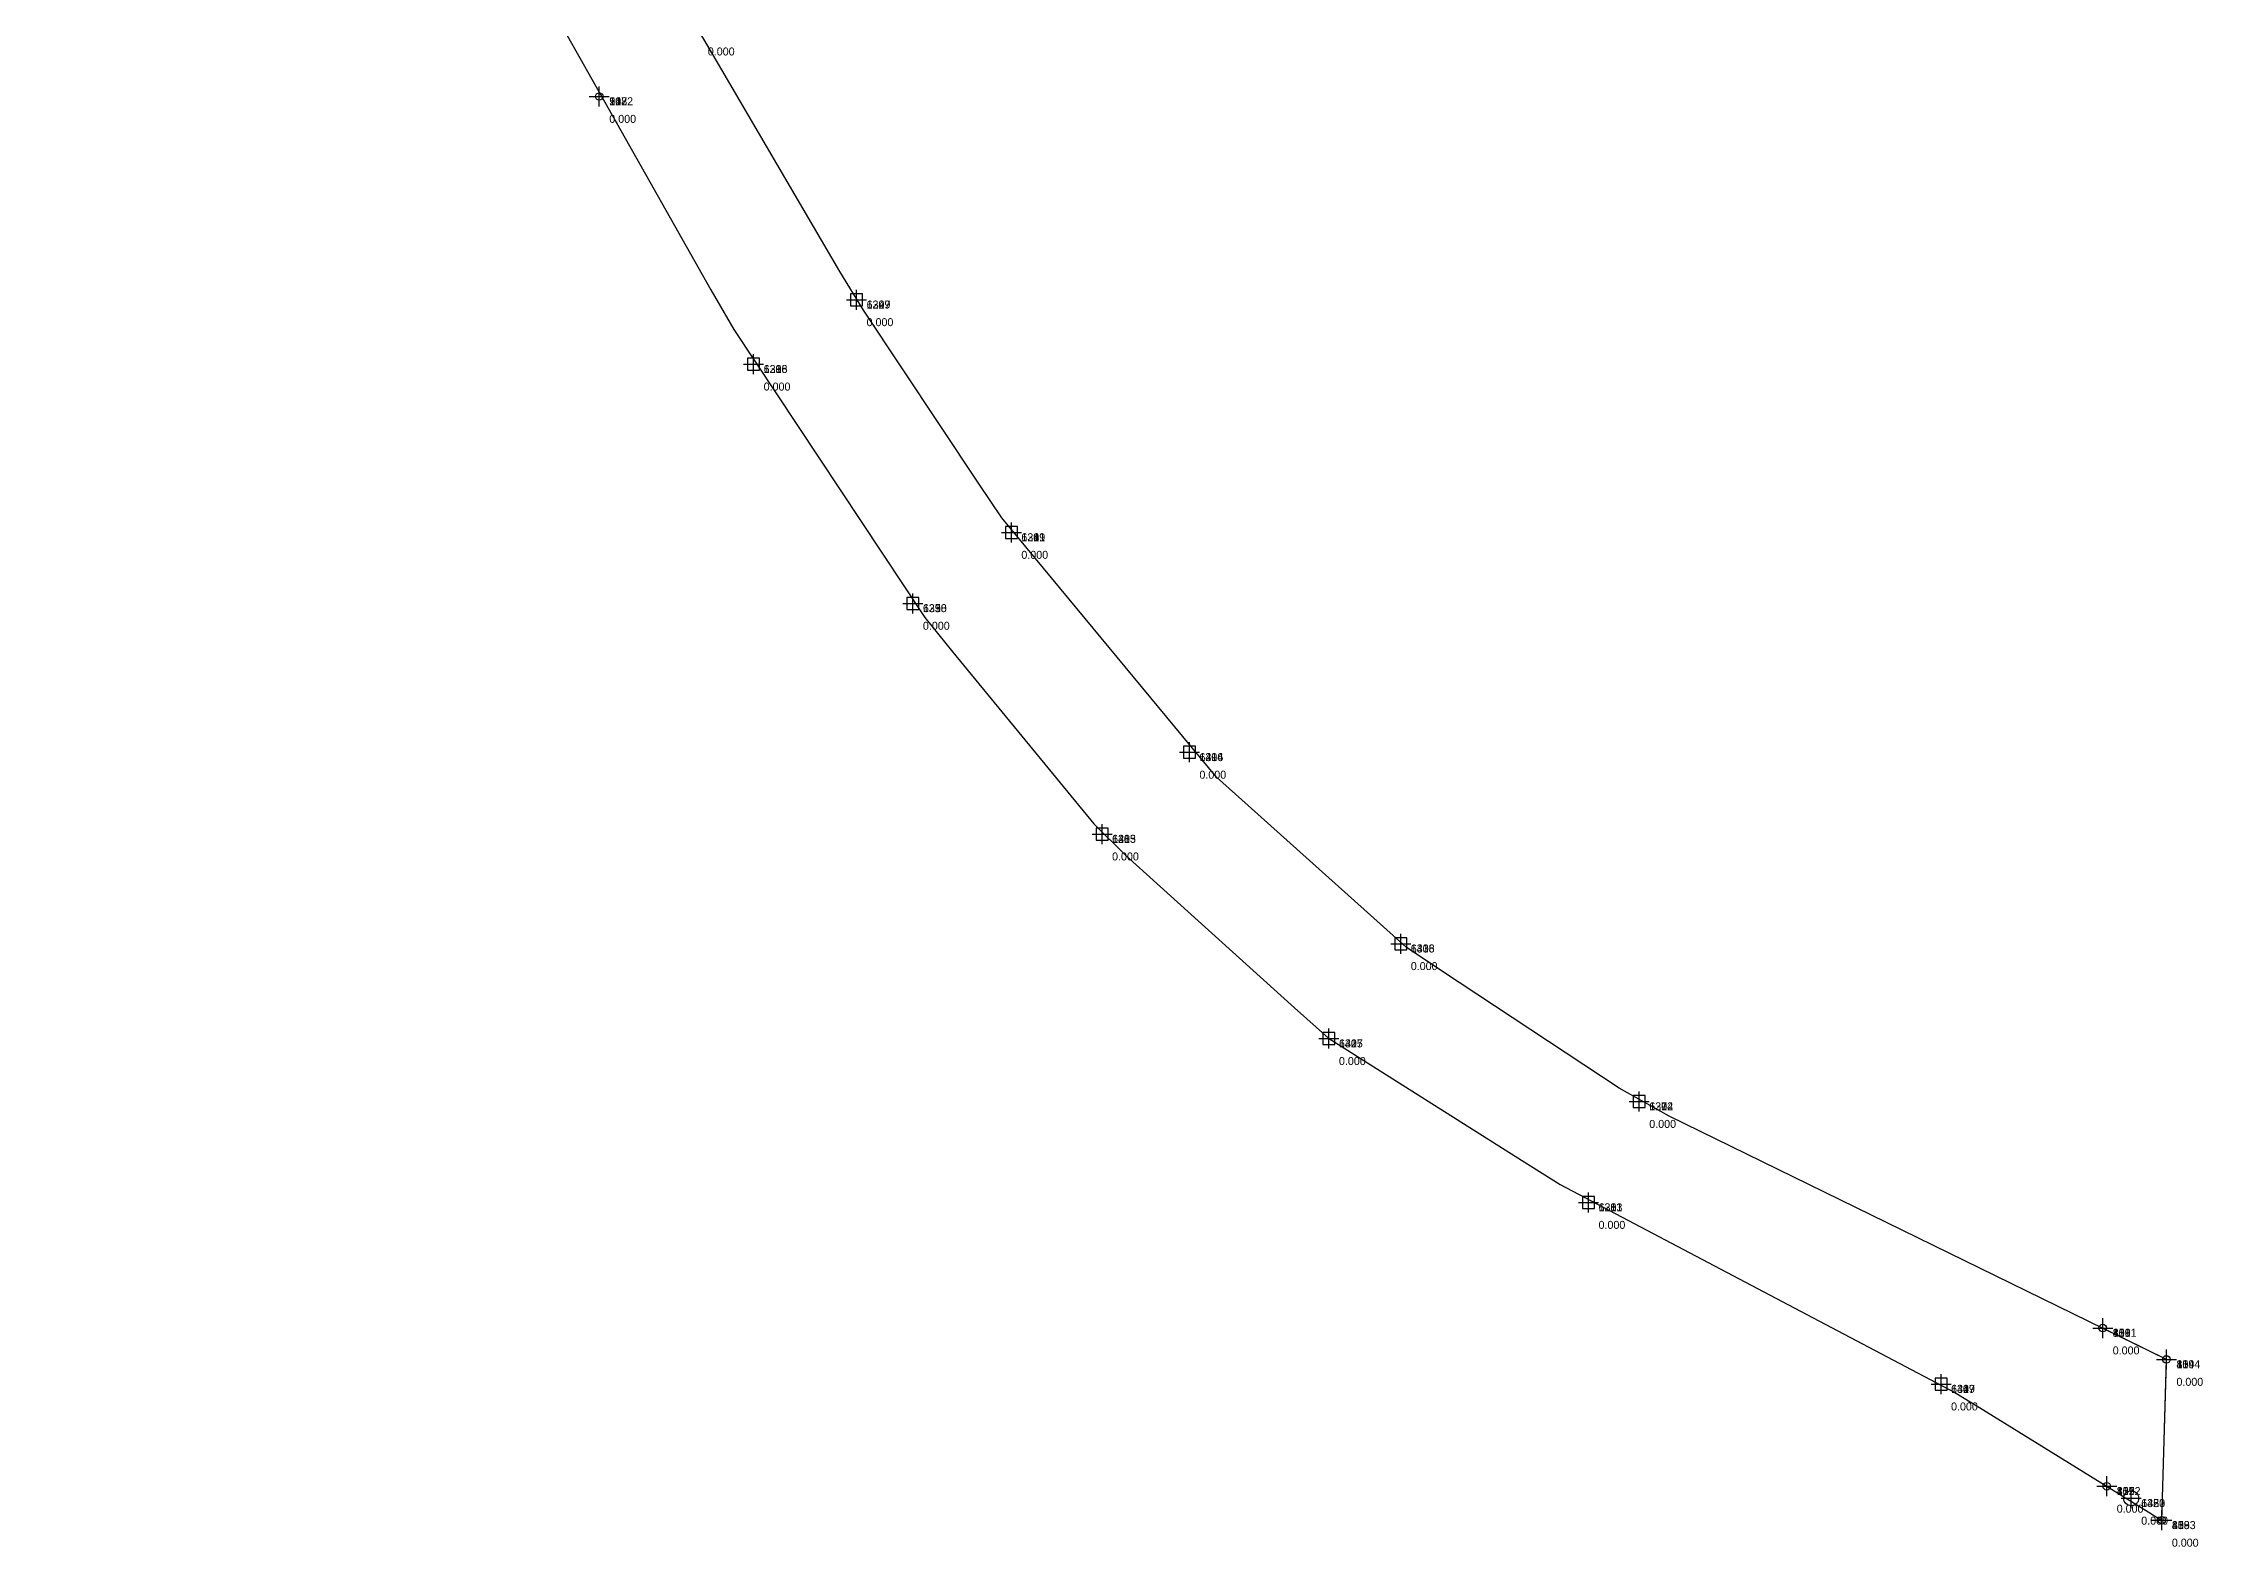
# Model space of a CAD drawing. Header units: metres. Extents: x 581016 to 32581287, y 5319908 to 5321142.
# Drawn here: x 582295.2 to 582511.1, y 5320011.3 to 5320161.6 of the extents above; entities that cross this region are included whole.
import ezdxf
from ezdxf.enums import TextEntityAlignment as Align

# ---------------------------------------------------------------- set-up
doc = ezdxf.new("R2010")
doc.units = ezdxf.units.M
doc.header["$PDMODE"] = 2
doc.header["$PDSIZE"] = 1
for name, color, linetype in [('AufnahmepunktUTMdxf', 7, 'Continuous'), ('Flurstuecksgrenzedxf', 7, 'Continuous'), ('GPAbgemarktGrafischdxf', 7, 'Continuous'), ('Grenzpunktdxf', 7, 'Continuous'), ('PointHeights', 7, 'Continuous'), ('PointNames', 7, 'Continuous'), ('UmringPGemarkungsteilFlurdxf', 7, 'Continuous'), ('UmringPStrassenverkehrdxf', 7, 'Continuous'), ('UmringspolygonGemarkungdxf', 7, 'Continuous'), ('UmringspolygonGemeindedxf', 7, 'Continuous')]:
    doc.layers.add(name, color=color, linetype=linetype)

msp = doc.modelspace()

# ---------------------------------------------------------------- linework, layer by layer
at = {"layer": 'AufnahmepunktUTMdxf', "color": 178}
msp.add_circle((582503.98, 5320016.16), 0.75, dxfattribs=at)
msp.add_circle((582503.98, 5320016.16), 0.75, dxfattribs=at)
at = {"layer": 'AufnahmepunktUTMdxf', "linetype": 'Continuous'}
msp.add_point((582503.98, 5320016.16), dxfattribs=at)
msp.add_point((582503.98, 5320016.16), dxfattribs=at)
msp.add_point((582503.98, 5320016.16), dxfattribs=at)
msp.add_point((582503.98, 5320016.16), dxfattribs=at)
at = {"layer": 'Flurstuecksgrenzedxf', "color": 178}
msp.add_lwpolyline([(582295.25, 5320255.16), (582361.98, 5320136.96), (582364.28, 5320132.98), (582383.37, 5320104.19), (582386.18, 5320100.75), (582400.26, 5320083.58), (582403.47, 5320080.42), (582420.35, 5320065.2), (582423.73, 5320062.16), (582443.04, 5320049.95), (582446.9, 5320047.51), (582486.33, 5320026.74), (582488.8, 5320025.22), (582505.66, 5320014.81), (582505.83, 5320014.71), (582505.99, 5320014.61), (582506.15, 5320014.51), (582506.32, 5320014.41), (582506.48, 5320014.3), (582506.65, 5320014.2), (582506.81, 5320014.1), (582506.97, 5320014), (582507.05, 5320014.25), (582507.06, 5320014.72), (582507.08, 5320015.2), (582507.09, 5320015.68), (582507.1, 5320016.16), (582507.5, 5320030.04), (582457.79, 5320054.36), (582452.79, 5320057.15), (582435.04, 5320068.9), (582431.49, 5320071.25), (582415.7, 5320085.42), (582412.55, 5320088.26), (582391.07, 5320114.16), (582388.76, 5320117.62), (582377.25, 5320134.94), (582374.9, 5320138.8), (582363.09, 5320158.94), (582360.73, 5320162.97)], dxfattribs=at)
msp.add_lwpolyline([(582295.25, 5320255.16), (582361.98, 5320136.96), (582364.28, 5320132.98), (582383.37, 5320104.19), (582386.18, 5320100.75), (582400.26, 5320083.58), (582403.47, 5320080.42), (582420.35, 5320065.2), (582423.73, 5320062.16), (582443.04, 5320049.95), (582446.9, 5320047.51), (582486.33, 5320026.74), (582488.8, 5320025.22), (582505.66, 5320014.81), (582505.83, 5320014.71), (582505.99, 5320014.61), (582506.15, 5320014.51), (582506.32, 5320014.41), (582506.48, 5320014.3), (582506.65, 5320014.2), (582506.81, 5320014.1), (582506.97, 5320014), (582507.05, 5320014.25), (582507.06, 5320014.72), (582507.08, 5320015.2), (582507.09, 5320015.68), (582507.1, 5320016.16), (582507.5, 5320030.04), (582457.79, 5320054.36), (582452.79, 5320057.15), (582435.04, 5320068.9), (582431.49, 5320071.25), (582415.7, 5320085.42), (582412.55, 5320088.26), (582391.07, 5320114.16), (582388.76, 5320117.62), (582377.25, 5320134.94), (582374.9, 5320138.8), (582363.09, 5320158.94), (582360.73, 5320162.97)], dxfattribs=at)
at = {"layer": 'GPAbgemarktGrafischdxf', "color": 178}
for points in [[(582375.96, 5320136.57), (582375.96, 5320135.37), (582377.16, 5320135.37), (582377.16, 5320136.57)], [(582375.96, 5320136.57), (582375.96, 5320135.37), (582377.16, 5320135.37), (582377.16, 5320136.57)], [(582365.67, 5320130.13), (582365.67, 5320128.93), (582366.87, 5320128.93), (582366.87, 5320130.13)], [(582365.67, 5320130.13), (582365.67, 5320128.93), (582366.87, 5320128.93), (582366.87, 5320130.13)], [(582391.43, 5320113.31), (582391.43, 5320112.11), (582392.63, 5320112.11), (582392.63, 5320113.31)], [(582391.43, 5320113.31), (582391.43, 5320112.11), (582392.63, 5320112.11), (582392.63, 5320113.31)], [(582381.59, 5320106.22), (582381.59, 5320105.02), (582382.79, 5320105.02), (582382.79, 5320106.22)], [(582381.59, 5320106.22), (582381.59, 5320105.02), (582382.79, 5320105.02), (582382.79, 5320106.22)], [(582409.23, 5320091.33), (582409.23, 5320090.13), (582410.43, 5320090.13), (582410.43, 5320091.33)], [(582409.23, 5320091.33), (582409.23, 5320090.13), (582410.43, 5320090.13), (582410.43, 5320091.33)], [(582400.5, 5320083.16), (582400.5, 5320081.96), (582401.7, 5320081.96), (582401.7, 5320083.16)], [(582400.5, 5320083.16), (582400.5, 5320081.96), (582401.7, 5320081.96), (582401.7, 5320083.16)], [(582430.36, 5320072.2), (582430.36, 5320071), (582431.56, 5320071), (582431.56, 5320072.2)], [(582430.36, 5320072.2), (582430.36, 5320071), (582431.56, 5320071), (582431.56, 5320072.2)], [(582423.18, 5320062.71), (582423.18, 5320061.51), (582424.38, 5320061.51), (582424.38, 5320062.71)], [(582423.18, 5320062.71), (582423.18, 5320061.51), (582424.38, 5320061.51), (582424.38, 5320062.71)], [(582454.2, 5320056.42), (582454.2, 5320055.22), (582455.4, 5320055.22), (582455.4, 5320056.42)], [(582454.2, 5320056.42), (582454.2, 5320055.22), (582455.4, 5320055.22), (582455.4, 5320056.42)], [(582449.13, 5320046.33), (582449.13, 5320045.13), (582450.33, 5320045.13), (582450.33, 5320046.33)], [(582449.13, 5320046.33), (582449.13, 5320045.13), (582450.33, 5320045.13), (582450.33, 5320046.33)], [(582484.37, 5320028.18), (582484.37, 5320026.98), (582485.57, 5320026.98), (582485.57, 5320028.18)], [(582484.37, 5320028.18), (582484.37, 5320026.98), (582485.57, 5320026.98), (582485.57, 5320028.18)]]:
    msp.add_lwpolyline(points, close=True, dxfattribs=at)
at = {"layer": 'GPAbgemarktGrafischdxf', "linetype": 'Continuous'}
for p in [(582376.56, 5320135.97), (582376.56, 5320135.97), (582376.56, 5320135.97), (582376.56, 5320135.97), (582366.27, 5320129.53), (582366.27, 5320129.53), (582366.27, 5320129.53), (582366.27, 5320129.53), (582392.03, 5320112.71), (582392.03, 5320112.71), (582392.03, 5320112.71), (582392.03, 5320112.71), (582382.19, 5320105.62), (582382.19, 5320105.62), (582382.19, 5320105.62), (582382.19, 5320105.62), (582409.83, 5320090.73), (582409.83, 5320090.73), (582409.83, 5320090.73), (582409.83, 5320090.73), (582401.1, 5320082.56), (582401.1, 5320082.56), (582401.1, 5320082.56), (582401.1, 5320082.56), (582430.96, 5320071.6), (582430.96, 5320071.6), (582430.96, 5320071.6), (582430.96, 5320071.6), (582423.78, 5320062.11), (582423.78, 5320062.11), (582423.78, 5320062.11), (582423.78, 5320062.11), (582454.8, 5320055.82), (582454.8, 5320055.82), (582454.8, 5320055.82), (582454.8, 5320055.82), (582449.73, 5320045.73), (582449.73, 5320045.73), (582449.73, 5320045.73), (582449.73, 5320045.73), (582484.97, 5320027.58), (582484.97, 5320027.58), (582484.97, 5320027.58), (582484.97, 5320027.58)]:
    msp.add_point(p, dxfattribs=at)
at = {"layer": 'Grenzpunktdxf', "color": 178}
for centre in [(582350.84, 5320156.29), (582350.84, 5320156.29), (582350.84, 5320156.29), (582350.84, 5320156.29), (582501.13, 5320033.18), (582501.13, 5320033.18), (582501.13, 5320033.18), (582501.13, 5320033.18), (582507.5, 5320030.04), (582507.5, 5320030.04), (582507.5, 5320030.04), (582507.5, 5320030.04), (582501.53, 5320017.36), (582501.53, 5320017.36), (582501.53, 5320017.36), (582501.53, 5320017.36), (582507.04, 5320013.96), (582507.04, 5320013.96), (582507.04, 5320013.96), (582507.04, 5320013.96)]:
    msp.add_circle(centre, 0.375, dxfattribs=at)
at = {"layer": 'Grenzpunktdxf', "linetype": 'Continuous'}
for p in [(582350.84, 5320156.29), (582350.84, 5320156.29), (582350.84, 5320156.29), (582350.84, 5320156.29), (582501.13, 5320033.18), (582501.13, 5320033.18), (582501.13, 5320033.18), (582501.13, 5320033.18), (582507.5, 5320030.04), (582507.5, 5320030.04), (582507.5, 5320030.04), (582507.5, 5320030.04), (582501.53, 5320017.36), (582501.53, 5320017.36), (582501.53, 5320017.36), (582501.53, 5320017.36), (582507.04, 5320013.96), (582507.04, 5320013.96), (582507.04, 5320013.96), (582507.04, 5320013.96)]:
    msp.add_point(p, dxfattribs=at)
at = {"layer": 'UmringPGemarkungsteilFlurdxf', "color": 178}
msp.add_lwpolyline([(582507.04, 5320013.96), (582507.49, 5320029.84), (582507.49, 5320029.85), (582507.5, 5320029.87), (582507.5, 5320029.88), (582507.5, 5320029.9), (582507.5, 5320029.91), (582507.5, 5320029.93), (582507.5, 5320029.94), (582507.5, 5320029.95), (582507.5, 5320029.97), (582507.5, 5320029.98), (582507.5, 5320030), (582507.5, 5320030.01), (582507.5, 5320030.03), (582501.13, 5320033.18)], dxfattribs=at)
msp.add_lwpolyline([(582507.04, 5320013.96), (582507.49, 5320029.84), (582507.49, 5320029.85), (582507.5, 5320029.87), (582507.5, 5320029.88), (582507.5, 5320029.9), (582507.5, 5320029.91), (582507.5, 5320029.93), (582507.5, 5320029.94), (582507.5, 5320029.95), (582507.5, 5320029.97), (582507.5, 5320029.98), (582507.5, 5320030), (582507.5, 5320030.01), (582507.5, 5320030.03), (582501.13, 5320033.18)], dxfattribs=at)
at = {"layer": 'UmringPStrassenverkehrdxf', "color": 178}
msp.add_lwpolyline([(582295.25, 5320255.16), (582361.98, 5320136.96), (582364.28, 5320132.98), (582383.37, 5320104.19), (582386.18, 5320100.75), (582400.26, 5320083.58), (582403.47, 5320080.42), (582420.35, 5320065.2), (582423.73, 5320062.16), (582443.04, 5320049.95), (582446.9, 5320047.51), (582486.33, 5320026.74), (582488.8, 5320025.22), (582505.66, 5320014.81), (582505.83, 5320014.71), (582505.99, 5320014.61), (582506.15, 5320014.51), (582506.32, 5320014.41), (582506.48, 5320014.3), (582506.65, 5320014.2), (582506.81, 5320014.1), (582506.97, 5320014), (582507.05, 5320014.25), (582507.06, 5320014.72), (582507.08, 5320015.2), (582507.09, 5320015.68), (582507.1, 5320016.16), (582507.5, 5320030.04), (582457.79, 5320054.36), (582452.79, 5320057.15), (582435.04, 5320068.9), (582431.49, 5320071.25), (582415.7, 5320085.42), (582412.55, 5320088.26), (582391.07, 5320114.16), (582388.76, 5320117.62), (582377.25, 5320134.94), (582374.9, 5320138.8), (582363.09, 5320158.94), (582360.73, 5320162.97)], dxfattribs=at)
msp.add_lwpolyline([(582295.25, 5320255.16), (582361.98, 5320136.96), (582364.28, 5320132.98), (582383.37, 5320104.19), (582386.18, 5320100.75), (582400.26, 5320083.58), (582403.47, 5320080.42), (582420.35, 5320065.2), (582423.73, 5320062.16), (582443.04, 5320049.95), (582446.9, 5320047.51), (582486.33, 5320026.74), (582488.8, 5320025.22), (582505.66, 5320014.81), (582505.83, 5320014.71), (582505.99, 5320014.61), (582506.15, 5320014.51), (582506.32, 5320014.41), (582506.48, 5320014.3), (582506.65, 5320014.2), (582506.81, 5320014.1), (582506.97, 5320014), (582507.05, 5320014.25), (582507.06, 5320014.72), (582507.08, 5320015.2), (582507.09, 5320015.68), (582507.1, 5320016.16), (582507.5, 5320030.04), (582457.79, 5320054.36), (582452.79, 5320057.15), (582435.04, 5320068.9), (582431.49, 5320071.25), (582415.7, 5320085.42), (582412.55, 5320088.26), (582391.07, 5320114.16), (582388.76, 5320117.62), (582377.25, 5320134.94), (582374.9, 5320138.8), (582363.09, 5320158.94), (582360.73, 5320162.97)], dxfattribs=at)
at = {"layer": 'UmringspolygonGemarkungdxf', "color": 178}
msp.add_lwpolyline([(582507.04, 5320013.96), (582507.49, 5320029.84), (582507.49, 5320029.85), (582507.5, 5320029.87), (582507.5, 5320029.88), (582507.5, 5320029.9), (582507.5, 5320029.91), (582507.5, 5320029.93), (582507.5, 5320029.94), (582507.5, 5320029.95), (582507.5, 5320029.97), (582507.5, 5320029.98), (582507.5, 5320030), (582507.5, 5320030.01), (582507.5, 5320030.03), (582501.13, 5320033.18)], dxfattribs=at)
msp.add_lwpolyline([(582507.04, 5320013.96), (582507.49, 5320029.84), (582507.49, 5320029.85), (582507.5, 5320029.87), (582507.5, 5320029.88), (582507.5, 5320029.9), (582507.5, 5320029.91), (582507.5, 5320029.93), (582507.5, 5320029.94), (582507.5, 5320029.95), (582507.5, 5320029.97), (582507.5, 5320029.98), (582507.5, 5320030), (582507.5, 5320030.01), (582507.5, 5320030.03), (582501.13, 5320033.18)], dxfattribs=at)
at = {"layer": 'UmringspolygonGemeindedxf', "color": 178}
msp.add_lwpolyline([(582507.04, 5320013.96), (582507.49, 5320029.84), (582507.49, 5320029.85), (582507.5, 5320029.87), (582507.5, 5320029.88), (582507.5, 5320029.9), (582507.5, 5320029.91), (582507.5, 5320029.93), (582507.5, 5320029.94), (582507.5, 5320029.95), (582507.5, 5320029.97), (582507.5, 5320029.98), (582507.5, 5320030), (582507.5, 5320030.01), (582507.5, 5320030.03), (582501.13, 5320033.18)], dxfattribs=at)
msp.add_lwpolyline([(582507.04, 5320013.96), (582507.49, 5320029.84), (582507.49, 5320029.85), (582507.5, 5320029.87), (582507.5, 5320029.88), (582507.5, 5320029.9), (582507.5, 5320029.91), (582507.5, 5320029.93), (582507.5, 5320029.94), (582507.5, 5320029.95), (582507.5, 5320029.97), (582507.5, 5320029.98), (582507.5, 5320030), (582507.5, 5320030.01), (582507.5, 5320030.03), (582501.13, 5320033.18)], dxfattribs=at)

# ---------------------------------------------------------------- texts
at = {"layer": 'PointHeights', "linetype": 'Continuous'}
for p in [(582361.69, 5320161.19), (582361.69, 5320161.19), (582361.69, 5320161.19), (582361.69, 5320161.19), (582351.84, 5320154.45), (582351.84, 5320154.45), (582351.84, 5320154.45), (582351.84, 5320154.45), (582377.56, 5320134.13), (582377.56, 5320134.13), (582377.56, 5320134.13), (582377.56, 5320134.13), (582367.27, 5320127.69), (582367.27, 5320127.69), (582367.27, 5320127.69), (582367.27, 5320127.69), (582393.03, 5320110.87), (582393.03, 5320110.87), (582393.03, 5320110.87), (582393.03, 5320110.87), (582383.19, 5320103.78), (582383.19, 5320103.78), (582383.19, 5320103.78), (582383.19, 5320103.78), (582410.83, 5320088.89), (582410.83, 5320088.89), (582410.83, 5320088.89), (582410.83, 5320088.89), (582402.1, 5320080.72), (582402.1, 5320080.72), (582402.1, 5320080.72), (582402.1, 5320080.72), (582431.96, 5320069.76), (582431.96, 5320069.76), (582431.96, 5320069.76), (582431.96, 5320069.76), (582424.78, 5320060.27), (582424.78, 5320060.27), (582424.78, 5320060.27), (582424.78, 5320060.27), (582455.8, 5320053.98), (582455.8, 5320053.98), (582455.8, 5320053.98), (582455.8, 5320053.98), (582450.73, 5320043.89), (582450.73, 5320043.89), (582450.73, 5320043.89), (582450.73, 5320043.89), (582502.13, 5320031.34), (582502.13, 5320031.34), (582502.13, 5320031.34), (582502.13, 5320031.34), (582508.5, 5320028.2), (582508.5, 5320028.2), (582508.5, 5320028.2), (582508.5, 5320028.2), (582485.97, 5320025.74), (582485.97, 5320025.74), (582485.97, 5320025.74), (582485.97, 5320025.74), (582502.53, 5320015.52), (582502.53, 5320015.52), (582502.53, 5320015.52), (582502.53, 5320015.52), (582504.98, 5320014.32), (582504.98, 5320014.32), (582504.98, 5320014.32), (582504.98, 5320014.32), (582508.04, 5320012.12), (582508.04, 5320012.12), (582508.04, 5320012.12), (582508.04, 5320012.12)]:
    msp.add_text('0.000', height=0.8, dxfattribs=at).set_placement(p, align=Align.TOP_LEFT)
at = {"layer": 'PointNames', "linetype": 'Continuous'}
for s, p in [('507', (582351.84, 5320156.21)), ('247', (582351.84, 5320156.21)), ('922', (582351.84, 5320156.21)), ('1182', (582351.84, 5320156.21)), ('622', (582377.56, 5320135.89)), ('634', (582377.56, 5320135.89)), ('1297', (582377.56, 5320135.89)), ('1309', (582377.56, 5320135.89)), ('621', (582367.27, 5320129.45)), ('633', (582367.27, 5320129.45)), ('1296', (582367.27, 5320129.45)), ('1308', (582367.27, 5320129.45)), ('624', (582393.03, 5320112.63)), ('636', (582393.03, 5320112.63)), ('1299', (582393.03, 5320112.63)), ('1311', (582393.03, 5320112.63)), ('623', (582383.19, 5320105.54)), ('635', (582383.19, 5320105.54)), ('1298', (582383.19, 5320105.54)), ('1310', (582383.19, 5320105.54)), ('629', (582410.83, 5320090.65)), ('641', (582410.83, 5320090.65)), ('1304', (582410.83, 5320090.65)), ('1316', (582410.83, 5320090.65)), ('628', (582402.1, 5320082.48)), ('640', (582402.1, 5320082.48)), ('1303', (582402.1, 5320082.48)), ('1315', (582402.1, 5320082.48)), ('631', (582431.96, 5320071.52)), ('643', (582431.96, 5320071.52)), ('1306', (582431.96, 5320071.52)), ('1318', (582431.96, 5320071.52)), ('630', (582424.78, 5320062.03)), ('642', (582424.78, 5320062.03)), ('1305', (582424.78, 5320062.03)), ('1317', (582424.78, 5320062.03)), ('627', (582455.8, 5320055.74)), ('639', (582455.8, 5320055.74)), ('1302', (582455.8, 5320055.74)), ('1314', (582455.8, 5320055.74)), ('626', (582450.73, 5320045.65)), ('638', (582450.73, 5320045.65)), ('1301', (582450.73, 5320045.65)), ('1313', (582450.73, 5320045.65)), ('416', (582502.13, 5320033.1)), ('831', (582502.13, 5320033.1)), ('156', (582502.13, 5320033.1)), ('1091', (582502.13, 5320033.1)), ('419', (582508.5, 5320029.96)), ('834', (582508.5, 5320029.96)), ('159', (582508.5, 5320029.96)), ('1094', (582508.5, 5320029.96)), ('632', (582485.97, 5320027.5)), ('644', (582485.97, 5320027.5)), ('1307', (582485.97, 5320027.5)), ('1319', (582485.97, 5320027.5)), ('417', (582502.53, 5320017.28)), ('832', (582502.53, 5320017.28)), ('1092', (582502.53, 5320017.28)), ('157', (582502.53, 5320017.28)), ('645', (582504.98, 5320016.08)), ('648', (582504.98, 5320016.08)), ('1320', (582504.98, 5320016.08)), ('1323', (582504.98, 5320016.08)), ('418', (582508.04, 5320013.88)), ('833', (582508.04, 5320013.88)), ('158', (582508.04, 5320013.88)), ('1093', (582508.04, 5320013.88))]:
    msp.add_text(s, height=0.8, dxfattribs=at).set_placement(p, align=Align.TOP_LEFT)

doc.saveas('drawing.dxf')
